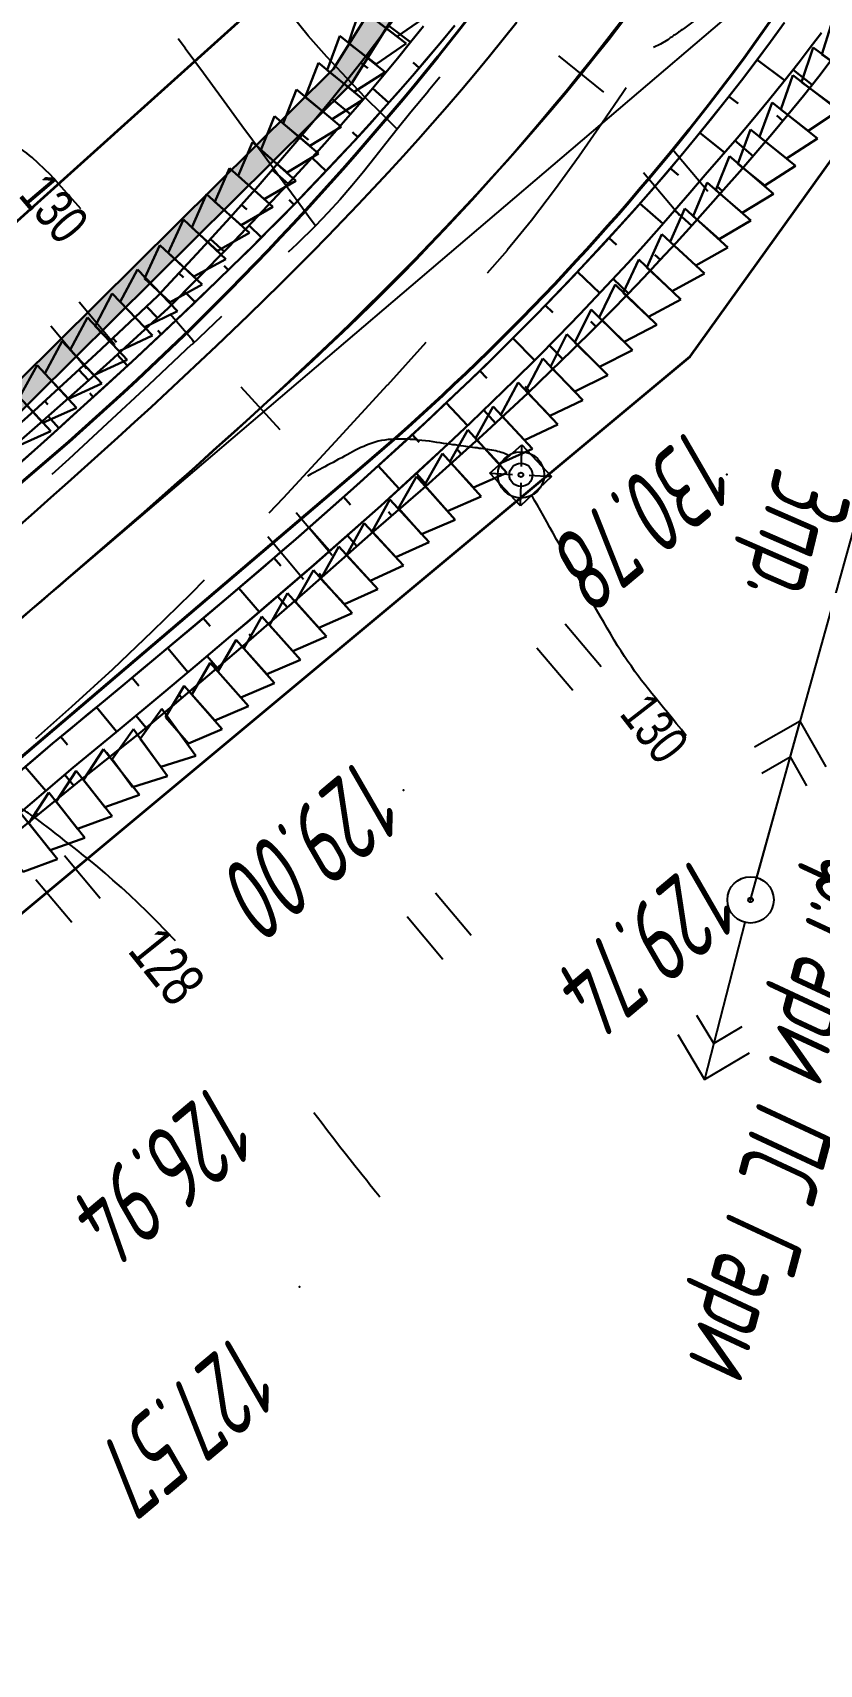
# Model space of a CAD drawing. Header units: millimetres. Extents: x -1799 to 6962, y -1020 to 4121.
# Drawn here: x 6841.3 to 6875.3, y -838.9 to -768.5 of the extents above; entities that cross this region are included whole.
import ezdxf

# ---------------------------------------------------------------- set-up
doc = ezdxf.new("R2010")
doc.units = ezdxf.units.MM
doc.linetypes.add('CONTI', pattern=[0])
for name, color, linetype, lineweight in [('10', 1, 'Continuous', 35), ('КОПИЯ_ОСЬ_13_ОТКОСЫ', 7, 'Continuous', 30), ('КОПИЯ_ОСЬ_ОТКОСЫ', 7, 'Continuous', 30), ('Огражд-перила', 1, 'ограждение2', 40), ('ОСЬ_ВЕРХ_ПОКРЫТИЯ_ГРАНИЦЫ_ПОЛОС', 7, 'Continuous', 30), ('ОСЬ_ВЕРХ_ПОКРЫТИЯ_ОСЬ', 1, 'Continuous', 30), ('Тротуар', 40, 'Continuous', 35)]:
    doc.layers.add(name, color=color, linetype=linetype, lineweight=lineweight)
for name, color, linetype in [('GOR_BDEFAULT', 212, 'CONTI'), ('NAD_MDEFAULT', 7, 'CONTI'), ('PI_OTDEFAULT', 172, 'CONTI'), ('PI_TTDEFAULT', 5, 'CONTI'), ('PLN_O', 7, 'CONTI'), ('SIT_LDEFAULT', 7, 'CONTI'), ('USLZNDEFAULT', 7, 'CONTI'), ('канава', 7, 'Continuous'), ('КОПИЯ_ОСЬ_ТАНГЕНСЫ', 1, 'Continuous'), ('ОСЬ_ВЕРХ_ПОКРЫТИЯ_ПИКЕТЫ', 1, 'Continuous'), ('ОСЬ_ВЕРХ_ПОКРЫТИЯ_ТАНГЕНСЫ', 1, 'Continuous'), ('разметка', 7, 'Continuous')]:
    doc.layers.add(name, color=color, linetype=linetype)
doc.layers.get('КОПИЯ_ОСЬ_ОТКОСЫ').off()
doc.styles.add('eskd', font='spds.shx', dxfattribs={"width": 1.2, "oblique": 15})
doc.styles.add('SHRFT', font='TXT', dxfattribs={"width": 3.5})
doc.linetypes.add('ограждение2', pattern='A,0.25,-0.1,[132,ltypeshp.shx,S=0.1,R=0,X=-0.1,Y=0],-0.1,1', length=1.45)

# ---------------------------------------------------------------- blocks, each defined once
blk = doc.blocks.new('BL_2011')
at = {"color": 0}
for p, q in [((0, 0), (0, 2.4)), ((1.6, 0), (1.6, 2.4))]:
    blk.add_line(p, q, dxfattribs=at)
blk = doc.blocks.new('BL_26')
at = {"color": 0}
for radius in [1, 0.1]:
    blk.add_circle((0, 0), radius, dxfattribs=at)
blk = doc.blocks.new('BL_22')
at = {"color": 0}
for radius in [1, 0.5, 0.1]:
    blk.add_circle((0, 0), radius, dxfattribs=at)
blk = doc.blocks.new('6')
at = {"layer": 'канава', "color": 5, "linetype": 'Continuous', "lineweight": 30}
for p, q in [((-1.5, -1.25), (-1.5, 1.25)), ((0, 0.75), (-1.5, 1.25)), ((0, 0.75), (0, -0.75)), ((0, -0.75), (-1.5, -1.25))]:
    blk.add_line(p, q, dxfattribs=at)
blk = doc.blocks.new('*U57')
at = {"layer": 'КОПИЯ_ОСЬ_13_ОТКОСЫ'}
for points in [[(273.924, -643.907), (273.442, -644.543), (272.954, -645.175), (272.298, -646.004), (271.634, -646.826), (270.962, -647.642), (270.283, -648.444), (269.598, -649.239), (268.904, -650.028), (268.25, -650.803), (267.589, -651.573), (266.92, -652.336), (266.245, -653.094), (265.568, -653.84), (264.885, -654.58), (264.196, -655.315), (263.501, -656.045), (262.573, -657.002), (261.635, -657.951), (260.689, -658.89), (259.742, -659.815), (258.786, -660.732), (257.824, -661.641), (256.378, -662.982), (254.919, -664.309), (252.041, -666.856), (249.167, -669.33), (248.447, -669.941), (247.007, -671.155), (245.567, -672.36), (243.51, -674.071), (241.658, -675.606), (193.135, -717.03)], [(274.301, -645.143), (273.806, -645.782), (273.141, -646.618), (272.468, -647.448), (271.786, -648.271), (271.099, -649.079), (270.404, -649.881), (269.702, -650.676), (269.027, -651.446), (268.345, -652.21), (267.656, -652.968), (266.96, -653.719), (266.263, -654.458), (265.561, -655.191), (264.853, -655.919), (264.139, -656.64), (263.186, -657.586), (262.225, -658.522), (261.255, -659.449), (260.284, -660.36), (259.307, -661.263), (258.322, -662.158), (256.844, -663.475), (255.353, -664.778), (254.607, -665.421), (251.75, -667.958), (248.881, -670.44), (247.446, -671.663), (246.011, -672.877), (244.579, -674.083), (242.063, -676.08), (239.119, -678.485)], [(273.52, -646.144), (272.703, -645.495)], [(272.262, -647.698), (271.994, -647.477)], [(270.972, -649.227), (270.19, -648.553)], [(269.654, -650.731), (269.395, -650.506)], [(268.328, -652.229), (267.594, -651.567)], [(266.976, -653.702), (266.735, -653.477)], [(265.599, -655.152), (264.942, -654.519)], [(264.198, -656.58), (263.983, -656.366)], [(262.776, -657.987), (262.193, -657.389)], [(261.335, -659.373), (261.143, -659.171)], [(259.874, -660.74), (259.36, -660.184)], [(258.398, -662.089), (258.228, -661.901)], [(256.906, -663.421), (256.456, -662.911)], [(255.4, -664.737), (255.252, -664.566)], [(253.894, -666.054), (253.478, -665.585)], [(252.399, -667.382), (252.26, -667.225)], [(250.894, -668.699), (250.47, -668.209)], [(249.381, -670.007), (249.24, -669.844)], [(247.862, -671.308), (247.429, -670.8)], [(246.337, -672.602), (246.193, -672.432)], [(244.807, -673.891), (244.362, -673.362)], [(243.246, -675.141), (243.103, -674.96)], [(241.684, -676.39), (241.296, -675.914)], [(240.135, -677.655), (240.006, -677.497)]]:
    blk.add_lwpolyline(points, dxfattribs=at)
blk = doc.blocks.new('*U60')
at = {"layer": 'КОПИЯ_ОСЬ_13_ОТКОСЫ'}
for points in [[(287.658, -652.632), (287.101, -653.332), (286.537, -654.027), (285.962, -654.724), (285.382, -655.416), (284.796, -656.104), (284.205, -656.786), (283.402, -657.698), (282.591, -658.601), (281.772, -659.498), (280.52, -660.839), (279.252, -662.167), (276.655, -664.8), (273.974, -667.243), (271.244, -669.667), (269.864, -670.874), (268.476, -672.08), (266.476, -673.805), (264.66, -675.367), (215.653, -716.223), (165.16, -759.961)], [(286.757, -651.851), (285.142, -653.978), (284.4, -654.919), (283.648, -655.852), (282.886, -656.777), (282.108, -657.704), (281.322, -658.624), (280.527, -659.537), (279.309, -660.907), (278.076, -662.264), (276.186, -664.29), (273.552, -666.77), (270.867, -669.234), (269.508, -670.462), (268.14, -671.689), (266.764, -672.917), (264.343, -674.995), (261.433, -677.44), (246.075, -690.252), (230.647, -702.983), (215.275, -715.78), (199.992, -728.682)], [(286.169, -652.626), (287.1, -653.333)], [(284.956, -654.216), (285.262, -654.456)], [(283.707, -655.778), (284.512, -656.433)], [(282.433, -657.32), (282.697, -657.542)], [(281.134, -658.841), (281.826, -659.44)], [(279.814, -660.343), (280.042, -660.546)], [(278.475, -661.829), (279.059, -662.362)], [(277.114, -663.295), (277.307, -663.475)], [(275.721, -664.728), (276.189, -665.225)], [(274.265, -666.099), (274.421, -666.265)], [(272.8, -667.461), (273.217, -667.915)], [(271.326, -668.813), (271.465, -668.964)]]:
    blk.add_lwpolyline(points, dxfattribs=at)

msp = doc.modelspace()

# ---------------------------------------------------------------- hatches: boundary and pattern name
at = {"layer": 'Тротуар', "lineweight": 30, "ltscale": 7}
msp.add_hatch(color=256, dxfattribs=at).paths.add_polyline_path([(6868.062, -680.291), (6867.087, -680.515), (6872.012, -701.901), (6873.407, -713.472), (6872.702, -731.068), (6868.24, -747.774), (6854.387, -769.897), (6839.02, -785.177), (6782.805, -832.795), (6732.156, -876.708), (6733.124, -877.193), (6783.456, -833.554), (6839.697, -785.915), (6855.097, -770.647), (6869.167, -748.177), (6873.717, -731.141), (6874.409, -713.431), (6872.999, -701.728)])

# ---------------------------------------------------------------- linework, layer by layer
at = {"layer": '10'}
for points in [[(6665.698, -943.573), (6667.658, -946.113), (6693.418, -926.393), (6690.158, -922.253), (6716.348, -901.533), (6718.498, -904.333), (6768.788, -862.303), (6777.188, -859.553), (6869.688, -782.433), (6884.528, -761.723), (6893.698, -739.663), (6896.038, -716.233), (6894.478, -695.143), (6882.058, -646.693)], [(6690.158, -922.253), (6716.348, -901.533), (6718.498, -904.333), (6768.788, -862.303), (6777.188, -859.553), (6869.688, -782.433), (6884.528, -761.723), (6893.698, -739.663), (6896.038, -716.233)], [(6868.468, -727.073), (6863.258, -739.043), (6864.268, -742.903), (6853.348, -765.163), (6762.268, -847.203), (6690.788, -908.353)], [(6864.268, -742.903), (6853.348, -765.163), (6762.268, -847.203), (6690.788, -908.353), (6671.228, -925.923), (6669.588, -927.403), (6663.488, -936.093), (6660.838, -942.243), (6644.658, -936.023), (6598.008, -978.063), (6595.598, -980.003), (6609.768, -992.213), (6612.618, -989.123), (6619.488, -982.923), (6619.488, -982.923), (6662.378, -946.483), (6665.698, -943.573)]]:
    msp.add_lwpolyline(points, dxfattribs=at)
at = {"layer": 'GOR_BDEFAULT', "color": 212, "flags": 128}
for points, elevation in [([(6880.392, -763.841), (6879.952, -763.661), (6879.552, -763.491), (6879.182, -763.341), (6878.842, -763.201), (6878.532, -763.081), (6878.262, -762.971), (6878.002, -762.871), (6877.772, -762.781), (6877.572, -762.711), (6877.382, -762.651), (6877.212, -762.601), (6877.062, -762.561), (6876.912, -762.531), (6876.792, -762.511), (6876.672, -762.501), (6876.552, -762.491), (6876.452, -762.501), (6876.352, -762.511), (6876.262, -762.531), (6876.172, -762.561), (6876.092, -762.581), (6876.022, -762.621), (6875.952, -762.651), (6875.892, -762.691), (6875.832, -762.731), (6875.782, -762.771), (6875.732, -762.811), (6875.692, -762.851), (6875.652, -762.891), (6875.622, -762.921), (6875.372, -763.171), (6874.982, -763.541), (6874.912, -763.601), (6874.842, -763.671), (6874.772, -763.741), (6874.682, -763.821), (6874.602, -763.901), (6874.512, -763.991), (6874.422, -764.071), (6874.332, -764.161), (6874.242, -764.241), (6874.152, -764.331), (6874.062, -764.411), (6873.982, -764.491), (6873.902, -764.571), (6873.822, -764.641), (6873.752, -764.711), (6873.192, -765.201), (6872.802, -765.531), (6872.242, -766.011), (6872.192, -766.051), (6872.132, -766.101), (6872.082, -766.151), (6872.022, -766.201), (6871.962, -766.251), (6871.902, -766.301), (6871.842, -766.351), (6871.782, -766.401), (6871.722, -766.451), (6871.662, -766.511), (6871.602, -766.561), (6871.542, -766.611), (6871.482, -766.661), (6871.422, -766.711), (6871.372, -766.751), (6870.712, -767.291), (6870.152, -767.731), (6869.452, -768.251), (6869.402, -768.291), (6869.352, -768.331), (6869.292, -768.371), (6869.242, -768.411), (6869.182, -768.441), (6869.132, -768.481), (6869.072, -768.521), (6869.022, -768.561), (6868.972, -768.591), (6868.922, -768.631), (6868.882, -768.661), (6868.832, -768.691), (6868.792, -768.721), (6868.752, -768.751), (6868.722, -768.771), (6868.412, -768.961), (6868.112, -769.101)], 132), ([(6843.422, -776.061), (6842.102, -774.591), (6841.312, -773.851), (6841.202, -773.761), (6841.082, -773.661), (6840.942, -773.561), (6840.802, -773.461), (6840.642, -773.351), (6840.482, -773.241), (6840.302, -773.131), (6840.112, -773.031), (6839.912, -772.921), (6839.712, -772.821), (6839.492, -772.731), (6839.262, -772.641), (6839.022, -772.561), (6838.782, -772.491), (6838.522, -772.421), (6838.252, -772.371), (6837.982, -772.331), (6837.702, -772.301), (6837.422, -772.281), (6837.142, -772.261), (6836.862, -772.261), (6836.582, -772.251), (6836.302, -772.261), (6836.042, -772.271), (6835.782, -772.281), (6835.532, -772.291), (6835.302, -772.311), (6835.092, -772.321), (6834.892, -772.341), (6834.712, -772.351)], 130), ([(6848.282, -781.811), (6848.242, -781.751), (6847.272, -780.601)], 130), ([(6861.872, -786.741), (6861.862, -786.721), (6861.812, -786.681), (6861.742, -786.651), (6861.682, -786.621), (6861.612, -786.591), (6861.542, -786.571), (6861.462, -786.551), (6861.382, -786.531), (6861.302, -786.511), (6861.222, -786.491), (6861.132, -786.481), (6861.042, -786.461), (6860.962, -786.451), (6860.872, -786.431), (6860.772, -786.421), (6860.682, -786.411), (6860.592, -786.401), (6860.502, -786.381), (6860.402, -786.371), (6860.312, -786.361), (6860.212, -786.341), (6860.112, -786.331), (6860.012, -786.321), (6859.912, -786.301), (6859.802, -786.291), (6859.682, -786.271), (6859.572, -786.251), (6859.452, -786.241), (6859.322, -786.221), (6859.192, -786.201), (6859.052, -786.181), (6858.912, -786.161), (6858.762, -786.141), (6858.602, -786.121), (6858.442, -786.091), (6858.282, -786.071), (6858.122, -786.061), (6857.952, -786.041), (6857.792, -786.021), (6857.622, -786.011), (6857.452, -786.001), (6857.292, -786.001), (6857.132, -786.001), (6856.972, -786.001), (6856.812, -786.011), (6856.662, -786.021), (6856.522, -786.041), (6856.382, -786.061), (6856.242, -786.091), (6856.112, -786.131), (6855.982, -786.171), (6855.852, -786.211), (6855.732, -786.261), (6855.612, -786.311), (6855.492, -786.361), (6855.372, -786.421), (6855.252, -786.481), (6855.132, -786.541), (6855.022, -786.601), (6854.902, -786.671), (6854.782, -786.731), (6854.662, -786.801), (6854.532, -786.861), (6854.412, -786.931), (6854.292, -787.001), (6854.172, -787.061), (6854.052, -787.121), (6853.942, -787.191), (6853.822, -787.251), (6853.722, -787.311), (6853.612, -787.361), (6853.512, -787.421), (6853.422, -787.471), (6853.332, -787.511), (6853.262, -787.551), (6853.182, -787.591)], 130), ([(6869.522, -798.801), (6869.312, -798.531), (6869.102, -798.281), (6868.912, -798.041), (6868.722, -797.811), (6868.542, -797.591), (6868.372, -797.381), (6868.202, -797.181), (6868.042, -796.981), (6867.892, -796.791), (6867.732, -796.591), (6867.582, -796.401), (6867.442, -796.211), (6867.292, -796.011), (6867.152, -795.801), (6867.002, -795.591), (6866.862, -795.371), (6866.712, -795.141), (6866.562, -794.911), (6866.412, -794.671), (6866.262, -794.421), (6866.112, -794.161), (6865.962, -793.901), (6865.802, -793.641), (6865.652, -793.371), (6865.492, -793.091), (6865.342, -792.821), (6865.182, -792.541), (6865.032, -792.261), (6864.872, -791.981), (6864.712, -791.701), (6864.552, -791.421), (6864.402, -791.151), (6864.242, -790.871), (6864.092, -790.601), (6863.932, -790.331), (6863.782, -790.061), (6863.642, -789.811), (6863.502, -789.561), (6863.362, -789.311), (6863.232, -789.081), (6863.102, -788.851), (6862.982, -788.641), (6862.872, -788.441), (6862.862, -788.411)], 130), ([(6847.492, -807.651), (6847.082, -807.211), (6846.682, -806.791), (6846.282, -806.401), (6845.892, -806.021), (6845.522, -805.671), (6845.162, -805.341), (6844.802, -805.021), (6844.462, -804.731), (6844.142, -804.451), (6843.832, -804.201), (6843.532, -803.961), (6843.252, -803.731), (6842.992, -803.531), (6842.742, -803.341), (6842.522, -803.161), (6842.312, -803.001), (6842.132, -802.861), (6841.962, -802.731), (6841.802, -802.611), (6841.672, -802.511), (6841.542, -802.411), (6841.432, -802.331), (6841.332, -802.261), (6841.242, -802.191), (6841.162, -802.141), (6841.092, -802.091), (6841.032, -802.051), (6840.972, -802.021), (6840.912, -801.991), (6840.862, -801.971), (6840.232, -801.991), (6839.472, -802.241), (6839.402, -802.261), (6839.322, -802.291), (6839.242, -802.311), (6839.152, -802.341), (6839.062, -802.371), (6838.972, -802.401), (6838.882, -802.431), (6838.792, -802.461), (6838.692, -802.491), (6838.592, -802.521), (6838.492, -802.551), (6838.402, -802.581), (6838.302, -802.611), (6838.202, -802.651), (6838.102, -802.681), (6838.002, -802.711), (6837.902, -802.741), (6837.812, -802.771), (6837.722, -802.791), (6837.622, -802.821), (6837.542, -802.851), (6837.452, -802.871), (6837.372, -802.901), (6837.292, -802.921), (6837.212, -802.941), (6837.142, -802.961), (6837.082, -802.981), (6837.022, -803.001), (6836.962, -803.021), (6836.912, -803.031)], 128), ([(6856.312, -818.711), (6856.222, -818.591), (6856.122, -818.471), (6856.002, -818.331), (6855.882, -818.171), (6855.742, -817.991), (6855.582, -817.801), (6855.412, -817.581), (6855.232, -817.351), (6855.022, -817.091), (6854.812, -816.821), (6854.572, -816.521), (6854.322, -816.191), (6854.052, -815.841), (6853.772, -815.471), (6853.462, -815.071)], 128)]:
    msp.add_lwpolyline(points, dxfattribs=dict(at, elevation=elevation))
at = {"layer": 'PI_TTDEFAULT', "color": 5}
for p in [(6871.262, -787.531, 130.781), (6857.322, -801.151, 128.998), (6872.292, -805.881, 129.742), (6852.842, -822.571, 127.572)]:
    msp.add_point(p, dxfattribs=at)
at = {"layer": 'SIT_LDEFAULT', "color": 7}
for p, q in [((6872.292, -805.881), (6890.112, -741.791)), ((6853.222, -768.601), (6852.552, -767.781)), ((6847.922, -769.151), (6847.612, -768.731)), ((6854.022, -769.511), (6853.222, -768.601)), ((6848.702, -770.211), (6847.912, -769.151)), ((6854.882, -770.421), (6854.022, -769.511)), ((6849.482, -771.271), (6848.702, -770.211)), ((6855.692, -771.271), (6854.882, -770.421)), ((6858.892, -770.381), (6858.392, -770.981)), ((6866.792, -771.041), (6866.932, -770.831)), ((6850.362, -772.481), (6849.482, -771.271)), ((6856.392, -771.971), (6855.692, -771.271)), ((6858.402, -770.981), (6857.642, -771.891)), ((6865.882, -772.371), (6866.792, -771.041)), ((6856.872, -772.441), (6856.392, -771.971)), ((6857.642, -771.891), (6857.052, -772.621)), ((6851.282, -773.721), (6850.362, -772.481)), ((6857.052, -772.621), (6856.572, -773.241)), ((6857.052, -772.621), (6856.872, -772.441)), ((6864.902, -773.771), (6865.882, -772.371)), ((6856.572, -773.241), (6856.092, -773.851)), ((6852.142, -774.901), (6851.282, -773.721)), ((6856.092, -773.851), (6855.602, -774.461)), ((6863.882, -775.181), (6864.902, -773.771)), ((6852.862, -775.881), (6852.142, -774.901)), ((6855.102, -775.071), (6854.592, -775.661)), ((6855.602, -774.461), (6855.102, -775.071)), ((6854.592, -775.661), (6854.072, -776.241)), ((6862.842, -776.551), (6863.882, -775.181)), ((6853.352, -776.551), (6852.862, -775.881)), ((6854.072, -776.241), (6853.532, -776.801)), ((6853.532, -776.801), (6852.732, -777.591)), ((6853.532, -776.801), (6853.352, -776.551)), ((6861.802, -777.831), (6862.842, -776.551)), ((6852.722, -777.581), (6852.362, -777.931)), ((6860.952, -778.831), (6861.812, -777.841)), ((6849.482, -780.711), (6848.202, -781.931)), ((6848.192, -781.921), (6846.352, -783.651)), ((6856.652, -783.651), (6858.302, -781.821)), ((6846.352, -783.651), (6844.552, -785.331)), ((6854.402, -786.101), (6856.642, -783.651)), ((6844.552, -785.331), (6842.892, -786.861)), ((6852.152, -788.531), (6854.402, -786.101)), ((6861.052, -787.461), (6862.432, -786.251)), ((6862.412, -787.181), (6862.432, -786.251)), ((6862.432, -786.251), (6863.712, -787.611)), ((6842.892, -786.861), (6842.162, -787.531)), ((6861.052, -787.461), (6862.032, -787.521)), ((6862.372, -788.871), (6861.052, -787.461)), ((6863.712, -787.611), (6862.372, -788.871)), ((6862.752, -787.561), (6863.712, -787.611)), ((6862.372, -788.871), (6862.402, -787.891)), ((6851.542, -789.181), (6852.152, -788.531)), ((6846.512, -794.291), (6848.192, -792.651)), ((6848.192, -792.651), (6848.752, -792.071)), ((6844.792, -795.921), (6846.512, -794.291)), ((6843.032, -797.531), (6844.792, -795.921)), ((6841.482, -798.911), (6843.032, -797.531)), ((6874.432, -798.171), (6872.462, -799.291)), ((6872.562, -804.921), (6874.432, -798.171)), ((6875.552, -800.141), (6874.432, -798.171)), ((6872.772, -800.411), (6874.002, -799.711)), ((6874.002, -799.711), (6874.702, -800.951)), ((6872.042, -806.851), (6870.302, -813.631)), ((6870.702, -812.081), (6869.982, -810.861)), ((6869.152, -811.681), (6870.302, -813.631)), ((6871.912, -811.361), (6870.702, -812.081)), ((6870.302, -813.631), (6872.242, -812.481))]:
    msp.add_line(p, q, dxfattribs=at)
at = {"layer": 'КОПИЯ_ОСЬ_13_ОТКОСЫ'}
for points in [[(6858.189, -768.177), (6857.631, -768.877), (6857.068, -769.573), (6856.493, -770.269), (6855.913, -770.961), (6855.327, -771.649), (6854.736, -772.331), (6853.933, -773.242), (6853.122, -774.146), (6852.303, -775.042), (6851.05, -776.385), (6849.783, -777.711), (6847.186, -780.345), (6844.504, -782.788), (6841.775, -785.211), (6840.395, -786.419), (6839.006, -787.625), (6837.007, -789.35), (6835.191, -790.911), (6786.184, -831.768), (6735.691, -875.506)], [(6859.541, -768.147), (6858.967, -768.843), (6858.387, -769.534), (6857.797, -770.225), (6857.202, -770.911), (6856.601, -771.592), (6855.995, -772.268), (6855.172, -773.168), (6854.342, -774.061), (6853.503, -774.945), (6852.651, -775.828), (6851.792, -776.703), (6850.926, -777.573), (6848.275, -780.158), (6845.612, -782.661), (6842.915, -785.126), (6842.235, -785.74), (6840.867, -786.965), (6839.491, -788.189), (6837.51, -789.939), (6835.711, -791.523), (6736.332, -876.259)], [(6873.609, -768.228), (6873.148, -768.863), (6872.527, -769.697), (6871.898, -770.525), (6871.261, -771.346), (6870.615, -772.156), (6869.963, -772.959), (6869.303, -773.757), (6868.655, -774.522), (6868.001, -775.282), (6867.339, -776.035), (6866.671, -776.783), (6866, -777.52), (6865.324, -778.252), (6864.642, -778.979), (6863.953, -779.699), (6863.032, -780.647), (6862.103, -781.585), (6861.165, -782.515), (6860.224, -783.431), (6859.275, -784.34), (6858.32, -785.24), (6855.432, -787.886), (6852.567, -790.417), (6849.702, -792.877), (6848.984, -793.485), (6847.547, -794.694), (6846.109, -795.894), (6844.053, -797.6), (6842.2, -799.132), (6742.821, -883.868)], [(6875.352, -768.472), (6874.869, -769.108), (6874.382, -769.74), (6873.726, -770.569), (6873.061, -771.392), (6872.389, -772.207), (6871.711, -773.009), (6871.025, -773.804), (6870.332, -774.593), (6869.678, -775.368), (6869.016, -776.138), (6868.348, -776.902), (6867.672, -777.659), (6866.995, -778.405), (6866.312, -779.145), (6865.623, -779.881), (6864.929, -780.61), (6864, -781.567), (6863.062, -782.516), (6862.116, -783.456), (6861.169, -784.38), (6860.214, -785.297), (6859.251, -786.207), (6857.806, -787.548), (6856.347, -788.874), (6853.469, -791.422), (6850.595, -793.896), (6849.874, -794.507), (6848.435, -795.72), (6846.994, -796.926), (6844.937, -798.636), (6843.085, -800.171), (6794.562, -841.595)], [(6858.009, -769.978), (6857.747, -769.753)], [(6872.578, -769.629), (6873.765, -770.52)], [(6856.695, -771.486), (6855.995, -770.864)], [(6871.362, -771.217), (6871.752, -771.521)], [(6855.355, -772.97), (6855.124, -772.759)], [(6870.111, -772.778), (6871.168, -773.64)], [(6853.991, -774.433), (6853.383, -773.857)], [(6868.832, -774.315), (6869.179, -774.609)], [(6852.605, -775.875), (6852.405, -775.68)], [(6867.523, -775.827), (6868.519, -776.706)], [(6851.201, -777.299), (6850.678, -776.777)], [(6866.187, -777.316), (6866.515, -777.614)], [(6849.771, -778.698), (6849.6, -778.522)], [(6864.827, -778.782), (6865.797, -779.697)], [(6848.339, -780.095), (6847.889, -779.632)], [(6863.443, -780.226), (6863.762, -780.536)], [(6846.883, -781.466), (6846.736, -781.309)], [(6862.038, -781.65), (6862.983, -782.595)], [(6845.424, -782.833), (6844.984, -782.351)], [(6860.613, -783.053), (6860.924, -783.373)], [(6843.948, -784.182), (6843.801, -784.022)], [(6859.171, -784.439), (6860.094, -785.411)], [(6842.469, -785.529), (6842.001, -785.011)], [(6857.707, -785.802), (6858.009, -786.131)], [(6856.232, -787.153), (6857.146, -788.15)], [(6854.747, -788.491), (6855.045, -788.829)], [(6853.248, -789.816), (6854.141, -790.826)], [(6851.739, -791.128), (6852.032, -791.469)], [(6850.222, -792.431), (6851.103, -793.458)], [(6848.697, -793.726), (6848.988, -794.071)], [(6847.166, -795.012), (6848.036, -796.054)], [(6845.629, -796.292), (6845.918, -796.64)], [(6844.09, -797.57), (6844.96, -798.617)], [(6842.549, -798.844), (6842.838, -799.194)], [(6841.022, -800.136), (6841.908, -801.176)]]:
    msp.add_lwpolyline(points, dxfattribs=at)
at = {"layer": 'КОПИЯ_ОСЬ_ТАНГЕНСЫ'}
msp.add_line((6894.062, -748.341), (6669.282, -940.001), dxfattribs=at)
at = {"layer": 'Огражд-перила', "ltscale": 7}
for points in [[(6769.559, -352.619), (6778.371, -378), (6801.678, -443.922), (6813.542, -477.411), (6825.83, -514.263), (6834.96, -543.468), (6844.279, -574.202), (6853.431, -606.082), (6861.013, -634.298), (6866.967, -657.33), (6871.548, -675.493, -0.012488), (6876.824, -700.767, -0.040689), (6878.214, -717.581, -0.039762), (6876.683, -733.804, -0.056014), (6870.452, -752.458, -0.095933), (6837.384, -790.69), (6811.373, -812.86), (6779.641, -839.9), (6746.176, -868.466), (6738.053, -875.408, -0.45951), (6730.063, -874.699, -1.674407)], [(6686.908, -931.182), (6723.216, -900.102), (6760.217, -868.453), (6773.269, -857.304), (6787.689, -845.008), (6806.097, -829.326), (6835.273, -804.462), (6855.464, -787.269, 0.05108), (6870.491, -771.565, 0.079886), (6883.495, -747.865, 0.04301), (6887.116, -734.056, -0.532002), (6894.485, -729.742), (6894.485, -729.742)]]:
    msp.add_lwpolyline(points, format="xyb", dxfattribs=at)
at = {"layer": 'ОСЬ_ВЕРХ_ПОКРЫТИЯ_ГРАНИЦЫ_ПОЛОС'}
for points in [[(6862.219, -768.003), (6861.632, -768.743), (6861.037, -769.477), (6860.434, -770.206), (6859.825, -770.931), (6859.208, -771.651), (6858.584, -772.367), (6857.954, -773.078), (6857.318, -773.785), (6856.675, -774.488), (6856.027, -775.187), (6855.373, -775.882), (6854.713, -776.573), (6854.048, -777.26), (6853.378, -777.944), (6852.703, -778.624), (6852.023, -779.301), (6851.339, -779.975), (6850.65, -780.646), (6849.958, -781.314), (6849.262, -781.98), (6848.562, -782.643), (6847.858, -783.303), (6847.151, -783.961), (6846.441, -784.618), (6845.728, -785.272), (6845.012, -785.925), (6844.294, -786.576), (6843.573, -787.226), (6842.851, -787.875), (6842.126, -788.522), (6841.399, -789.169), (6840.67, -789.816)], [(6873.761, -768.019), (6873.148, -768.864), (6872.526, -769.7), (6871.896, -770.529), (6871.258, -771.349), (6870.613, -772.16), (6869.96, -772.964), (6869.3, -773.76), (6868.633, -774.548), (6867.96, -775.329), (6867.281, -776.102), (6866.595, -776.867), (6865.904, -777.625), (6865.208, -778.377), (6864.506, -779.121), (6863.8, -779.858), (6863.089, -780.589), (6862.374, -781.314), (6861.655, -782.032), (6860.932, -782.744), (6860.205, -783.45), (6859.474, -784.15), (6858.741, -784.845), (6858.005, -785.535), (6857.265, -786.219), (6856.524, -786.899), (6855.78, -787.573), (6855.033, -788.243), (6854.285, -788.909), (6853.535, -789.571), (6852.784, -790.228), (6852.031, -790.882), (6851.277, -791.532), (6850.522, -792.179), (6849.766, -792.823), (6849.01, -793.463), (6848.253, -794.101), (6847.495, -794.737), (6846.738, -795.37), (6845.98, -796.001), (6845.223, -796.63), (6844.466, -797.258), (6843.71, -797.884), (6842.954, -798.508), (6842.2, -799.132), (6841.441, -799.779), (6840.682, -800.426)], [(6859.509, -768.186), (6858.919, -768.901), (6858.321, -769.612), (6857.716, -770.32), (6857.103, -771.023), (6856.484, -771.722), (6855.858, -772.418), (6855.226, -773.11), (6854.588, -773.798), (6853.943, -774.483), (6853.293, -775.164), (6852.637, -775.842), (6851.976, -776.517), (6851.31, -777.189), (6850.638, -777.858), (6849.962, -778.525), (6849.281, -779.188), (6848.596, -779.85), (6847.906, -780.509), (6847.213, -781.166), (6846.515, -781.821), (6845.814, -782.474), (6845.109, -783.125), (6844.401, -783.775), (6843.69, -784.424), (6842.976, -785.072), (6842.259, -785.718), (6841.54, -786.364), (6840.818, -787.009)]]:
    msp.add_lwpolyline(points, dxfattribs=at)
at = {"layer": 'ОСЬ_ВЕРХ_ПОКРЫТИЯ_ОСЬ'}
msp.add_lwpolyline([(6866.786, -767.964), (6866.189, -768.738), (6865.583, -769.506), (6864.969, -770.268), (6864.349, -771.024), (6863.72, -771.774), (6863.085, -772.518), (6862.443, -773.256), (6861.795, -773.989), (6861.141, -774.716), (6860.48, -775.438), (6859.814, -776.154), (6859.143, -776.865), (6858.466, -777.572), (6857.784, -778.273), (6857.097, -778.97), (6856.405, -779.662), (6855.709, -780.349), (6855.009, -781.033), (6854.305, -781.712), (6853.598, -782.387), (6852.886, -783.059), (6852.172, -783.727), (6851.454, -784.391), (6850.733, -785.052), (6850.009, -785.71), (6849.283, -786.366), (6848.554, -787.018), (6847.823, -787.668), (6847.09, -788.316), (6846.355, -788.962), (6845.618, -789.605), (6844.88, -790.247), (6843.399, -791.526), (6841.915, -792.801), (6838.939, -795.342)], dxfattribs=at)
at = {"layer": 'ОСЬ_ВЕРХ_ПОКРЫТИЯ_ПИКЕТЫ'}
for p, q in [((6864.016, -769.459), (6865.956, -771.036)), ((6850.308, -783.747), (6851.998, -785.588))]:
    msp.add_line(p, q, dxfattribs=at)
at = {"layer": 'ОСЬ_ВЕРХ_ПОКРЫТИЯ_ТАНГЕНСЫ'}
msp.add_line((6894.062, -748.341), (6669.282, -940.001), dxfattribs=at)
at = {"layer": 'разметка', "lineweight": 30, "ltscale": 7}
msp.add_lwpolyline([(6882.2, -733.063, -0.102394), (6870.19, -763.183, -0.060709), (6851.454, -784.391, -0.010093), (6838.939, -795.342), (6800.892, -827.783), (6740.933, -878.907)], format="xyb", dxfattribs=at)
at = {"layer": 'Тротуар', "lineweight": 30, "ltscale": 7}
for points in [[(6732.156, -876.708), (6782.805, -832.795), (6839.02, -785.177), (6854.311, -770.018), (6868.24, -747.774), (6872.722, -730.99), (6873.407, -713.472), (6872.012, -701.901), (6867.087, -680.515)], [(6733.124, -877.193), (6783.456, -833.554), (6839.697, -785.915), (6855.097, -770.647), (6869.167, -748.177), (6873.717, -731.141), (6874.409, -713.431), (6872.999, -701.728), (6868.062, -680.291)]]:
    msp.add_lwpolyline(points, dxfattribs=at)

# ---------------------------------------------------------------- block references
at = {"layer": 'USLZNDEFAULT', "color": 7, "rotation": 40}
for name, p in [('BL_2011', (6869.222, -776.351)), ('BL_2011', (6843.662, -782.961)), ('BL_22', (6862.392, -787.541)), ('BL_2011', (6853.022, -792.051)), ('BL_2011', (6864.622, -796.851)), ('BL_2011', (6843.022, -806.851)), ('BL_26', (6872.292, -805.881)), ('BL_2011', (6859.022, -808.451))]:
    msp.add_blockref(name, p, dxfattribs=at)
at = {"layer": 'КОПИЯ_ОСЬ_13_ОТКОСЫ'}
for name, p in [('*U60', (6570.531, -115.545)), ('*U57', (6601.427, -124.565))]:
    msp.add_blockref(name, p, dxfattribs=at)
at = {"layer": 'КОПИЯ_ОСЬ_ОТКОСЫ'}
for p, rotation in [((6856.453, -768.178), 232.8357442906607), ((6855.547, -769.373), 232.8357442906607), ((6875.978, -769.836), 234.4733744406749), ((6854.617, -770.55), 231.1911412486379), ((6875.091, -771.046), 233.2958843245877), ((6853.672, -771.715), 230.5997426677293), ((6874.186, -772.242), 232.1620835758137), ((6852.713, -772.869), 230.0466461035398), ((6873.261, -773.423), 231.4212686886688), ((6851.742, -774.012), 229.5295510799021), ((6872.319, -774.59), 230.8953034954171), ((6850.757, -775.143), 228.429747756389), ((6849.761, -776.265), 228.429747756389), ((6871.361, -775.744), 229.316841654061), ((6870.378, -776.877), 228.7948864294384), ((6848.754, -777.376), 227.7757094327344), ((6869.381, -777.998), 227.7487220821576), ((6847.735, -778.478), 227.0410248663738), ((6868.368, -779.104), 227.2527047295485), ((6846.713, -779.576), 227.0410248663738), ((6867.343, -780.199), 226.3233094116317), ((6845.638, -780.621), 223.8328415973345), ((6866.304, -781.281), 225.8586446877374), ((6844.556, -781.66), 223.8328415973345), ((6865.252, -782.351), 225.3542282908592), ((6843.468, -782.692), 223.0810576178858), ((6842.372, -783.717), 223.0810576178858), ((6864.19, -783.41), 224.8081980172793), ((6841.276, -784.741), 222.6535956246889), ((6863.117, -784.458), 223.7621807961384), ((6862.032, -785.494), 223.2944674930578), ((6840.173, -785.757), 222.6535956246889), ((6860.939, -786.521), 222.8276447357449), ((6859.836, -787.537), 222.3028259739685), ((6858.726, -788.546), 221.7199584652123), ((6857.606, -789.545), 221.7199584652123), ((6856.483, -790.538), 222.6899961073072), ((6855.38, -791.555), 222.6899961073072), ((6854.278, -792.572), 222.6899961073072), ((6853.169, -793.583), 221.9545686620917), ((6852.053, -794.585), 221.9545686620917), ((6850.938, -795.588), 221.9545686620917), ((6849.816, -796.584), 221.5414873875169), ((6848.691, -797.576), 221.3379018452187), ((6847.563, -798.565), 221.1899617730024), ((6846.419, -799.534), 215.8525375520158), ((6845.203, -800.412), 215.8525375520158), ((6843.989, -801.292), 218.3119503992903), ((6842.812, -802.222), 218.3119503992903), ((6841.635, -803.152), 218.3119503992903), ((6840.461, -804.086), 218.7258622493906)]:
    msp.add_blockref('6', p, dxfattribs=dict(at, rotation=rotation))

# ---------------------------------------------------------------- texts
at = {"layer": 'GOR_BDEFAULT', "color": 212, "style": 'SHRFT', "width": 0.75}
for s, height, rotation, p in [('130', 1.7223, 310.3159, (6840.681, -775.496, 130)), ('130', 1.7223, 307.80911, (6866.596, -797.866, 130)), ('128', 1.9136, 308.79716, (6845.391, -808.086, 128))]:
    msp.add_text(s, height=height, rotation=rotation, dxfattribs=at).set_placement(p)
at = {"layer": 'NAD_MDEFAULT', "color": 7, "style": 'eskd', "oblique": 10, "width": 0.8}
msp.add_text('3пр.', height=3.5, rotation=256.42278, dxfattribs=at).set_placement((6873.375, -787.077))
at = {"layer": 'PI_OTDEFAULT', "color": 172, "style": 'eskd', "oblique": 10, "width": 0.8}
for s, p in [('130.78', (6869.848, -785.348, 130.5)), ('129.00', (6855.546, -799.624)), ('129.74', (6870.084, -803.842)), ('126.94', (6849.227, -813.643)), ('127.57', (6850.202, -824.461))]:
    msp.add_text(s, height=3.5, rotation=220, dxfattribs=at).set_placement(p)
at = {"layer": 'PLN_O', "style": 'eskd', "oblique": 10, "width": 0.8}
msp.add_text('ф.Гари ПС Гари', height=3.5, rotation=255, dxfattribs=at).set_placement((6875.474, -803.794))

doc.saveas('drawing.dxf')
